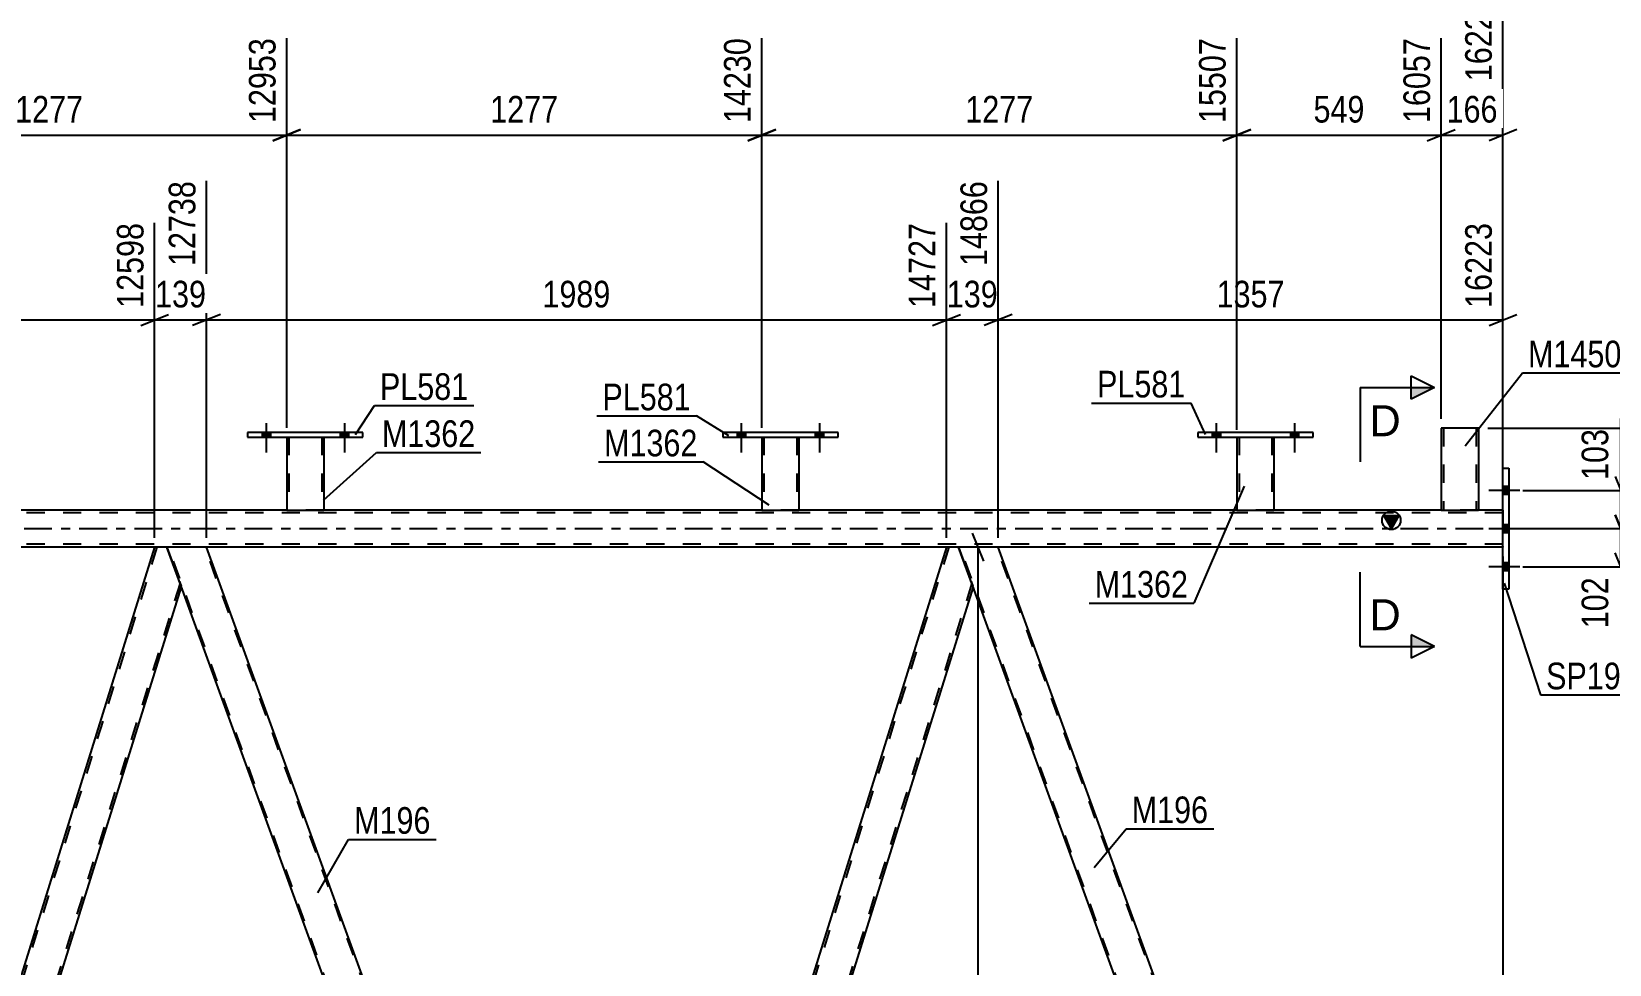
# Model space of a CAD drawing. Header units: millimetres. Extents: x -97 to 744, y -428 to 166.
# Drawn here: x 481.8 to 651.4, y -46.8 to 53.4 of the extents above; entities that cross this region are included whole.
import ezdxf

# ---------------------------------------------------------------- set-up
doc = ezdxf.new("R2010")
doc.units = ezdxf.units.MM
doc.linetypes.add('DXK_LINE_DOT2', pattern=[3.9198, 1.9599, -1.9599])
doc.linetypes.add('DXK_LINE_DOT3', pattern=[5.9187, 2.979, -0.9799, 0.9799, -0.9799])
doc.styles.add('Arial', font='ARIAL.TTF', dxfattribs={"height": 0.2})
doc.styles.add('Arial Narrow', font='ARIALN.TTF', dxfattribs={"height": 0.2})

# ---------------------------------------------------------------- blocks, each defined once
blk = doc.blocks.new('Part-814185529-3897 - 3717')
at = {"color": 2, "linetype": 'Continuous'}
for p, q in [((639.97, -6.5), (639.97, 6.5)), ((639.97, 6.5), (640.61, 6.5)), ((640.61, 6.5), (640.61, -6.5)), ((640.61, -6.5), (639.97, -6.5))]:
    blk.add_line(p, q, dxfattribs=at)
blk = doc.blocks.new('Part-814185529-3928 - 3717')
at = {"linetype": 'Continuous'}
blk.add_hatch(color=2, dxfattribs=at).paths.add_polyline_path([(627.97, 0), (627.17, 1.4), (628.77, 1.4)])
at = {"color": 2, "linetype": 'Continuous'}
for p, q in [((509.19, 2), (462.11, 2)), ((560.27, 2), (513.19, 2)), ((611.35, 2), (564.27, 2)), ((633.33, 2), (615.35, 2)), ((639.97, 2), (637.33, 2)), ((627.97, 0), (627.17, 1.4)), ((627.17, 1.4), (628.77, 1.4)), ((628.77, 1.4), (627.97, 0)), ((494.99, -2), (415.43, -2)), ((580.13, -2), (500.57, -2)), ((639.97, -2), (585.7, -2))]:
    blk.add_line(p, q, dxfattribs=at)
at = {"color": 7, "linetype": 'DXK_LINE_DOT2'}
for p, q in [((513.19, 2), (509.19, 2)), ((564.27, 2), (560.27, 2)), ((615.35, 2), (611.35, 2)), ((637.33, 2), (633.33, 2)), ((639.97, 2), (639.97, -2)), ((639.97, 1.68), (25.23, 1.68)), ((639.97, -1.68), (25.23, -1.68)), ((500.57, -2), (494.99, -2)), ((585.7, -2), (580.13, -2))]:
    blk.add_line(p, q, dxfattribs=at)
at = {"color": 7, "linetype": 'DXK_LINE_DOT3'}
blk.add_line((25.23, 0), (639.97, 0), dxfattribs=at)
at = {"color": 2, "linetype": 'Continuous'}
blk.add_circle((627.97, 0.9), 1, dxfattribs=at)
blk = doc.blocks.new('Part-814185529-3982 - 3717')
at = {"color": 2, "linetype": 'Continuous'}
for p, q in [((494.99, -2), (458.29, -119.75)), ((496.31, -2), (494.99, -2)), ((497.84, -6.2), (496.31, -2)), ((497.86, -6.25), (461.4, -123.22)), ((459.55, -123.22), (458.31, -119.8))]:
    blk.add_line(p, q, dxfattribs=at)
at = {"color": 7, "linetype": 'DXK_LINE_DOT2'}
for p, q in [((495.24, -2), (458.43, -120.12)), ((497.72, -5.88), (461.15, -123.22)), ((497.86, -6.25), (497.84, -6.2)), ((497.86, -6.25), (497.84, -6.2)), ((458.29, -119.75), (458.31, -119.8)), ((461.4, -123.22), (459.55, -123.22))]:
    blk.add_line(p, q, dxfattribs=at)
blk = doc.blocks.new('Part-814185529-3987 - 3717')
at = {"color": 2, "linetype": 'Continuous'}
for p, q in [((585.7, -2), (581.44, -2)), ((629.82, -123.22), (585.7, -2)), ((625.56, -123.22), (582.97, -6.2))]:
    blk.add_line(p, q, dxfattribs=at)
at = {"color": 7, "linetype": 'DXK_LINE_DOT2'}
for p, q in [((581.44, -2), (582.97, -6.2)), ((625.74, -123.22), (581.61, -2)), ((629.65, -123.22), (585.53, -2)), ((625.56, -123.22), (629.82, -123.22))]:
    blk.add_line(p, q, dxfattribs=at)
blk = doc.blocks.new('Part-814185529-3997 - 3717')
at = {"color": 7, "linetype": 'DXK_LINE_DOT2'}
for p, q in [((580.38, -2), (543.56, -120.12)), ((582.86, -5.88), (546.28, -123.22)), ((582.99, -6.25), (582.97, -6.2)), ((582.99, -6.25), (582.97, -6.2)), ((543.84, -118.4), (543.42, -119.75)), ((548.03, -118.4), (546.53, -123.22)), ((544.69, -123.22), (543.42, -119.75)), ((546.53, -123.22), (544.69, -123.22))]:
    blk.add_line(p, q, dxfattribs=at)
at = {"color": 2, "linetype": 'Continuous'}
for p, q in [((580.13, -2), (543.84, -118.4)), ((581.44, -2), (580.13, -2)), ((582.97, -6.2), (581.44, -2)), ((582.99, -6.25), (548.03, -118.4))]:
    blk.add_line(p, q, dxfattribs=at)
blk = doc.blocks.new('Part-814185529-4002 - 3717')
at = {"color": 2, "linetype": 'Continuous'}
for p, q in [((500.57, -2), (496.31, -2)), ((542.93, -118.4), (500.57, -2)), ((538.68, -118.4), (497.84, -6.2))]:
    blk.add_line(p, q, dxfattribs=at)
at = {"color": 7, "linetype": 'DXK_LINE_DOT2'}
for p, q in [((496.31, -2), (497.84, -6.2)), ((540.6, -123.22), (496.48, -2)), ((544.52, -123.22), (500.4, -2)), ((540.43, -123.22), (538.68, -118.4)), ((544.69, -123.22), (542.93, -118.4)), ((544.69, -123.22), (540.43, -123.22))]:
    blk.add_line(p, q, dxfattribs=at)
blk = doc.blocks.new('Bolt-814185529-4019 - 3717')
at = {"linetype": 'Continuous'}
for points in [[(639.97, 4.54), (639.97, 3.66), (640.61, 3.66), (640.61, 4.54)], [(639.97, 4.54), (639.97, 3.66), (640.61, 3.66), (640.61, 4.54)], [(639.97, 4.54), (639.97, 3.66), (640.61, 3.66), (640.61, 4.54)], [(639.97, 0.42), (639.97, -0.46), (640.61, -0.46), (640.61, 0.42)], [(639.97, 0.42), (639.97, -0.46), (640.61, -0.46), (640.61, 0.42)], [(639.97, -3.66), (639.97, -4.54), (640.61, -4.54), (640.61, -3.66)], [(639.97, -3.66), (639.97, -4.54), (640.61, -4.54), (640.61, -3.66)], [(639.97, -3.66), (639.97, -4.54), (640.61, -4.54), (640.61, -3.66)]]:
    blk.add_hatch(color=1, dxfattribs=at).paths.add_polyline_path(points)
at = {"color": 1, "linetype": 'Continuous'}
for p, q in [((641.77, 4.1), (638.45, 4.1)), ((641.77, 4.1), (638.45, 4.1)), ((641.77, 4.1), (638.45, 4.1)), ((640.61, 4.54), (639.97, 4.54)), ((640.61, 4.54), (639.97, 4.54)), ((640.61, 4.54), (639.97, 4.54)), ((640.61, 3.66), (639.97, 3.66)), ((640.61, 3.66), (639.97, 3.66)), ((640.61, 3.66), (639.97, 3.66)), ((640.61, 0.42), (639.97, 0.42)), ((640.61, 0.42), (639.97, 0.42)), ((641.77, -0.02), (638.45, -0.02)), ((641.77, -0.02), (638.45, -0.02)), ((640.61, -0.46), (639.97, -0.46)), ((640.61, -0.46), (639.97, -0.46)), ((641.77, -4.1), (638.45, -4.1)), ((641.77, -4.1), (638.45, -4.1)), ((641.77, -4.1), (638.45, -4.1)), ((640.61, -3.66), (639.97, -3.66)), ((640.61, -3.66), (639.97, -3.66)), ((640.61, -3.66), (639.97, -3.66)), ((640.61, -4.54), (639.97, -4.54)), ((640.61, -4.54), (639.97, -4.54)), ((640.61, -4.54), (639.97, -4.54))]:
    blk.add_line(p, q, dxfattribs=at)
blk = doc.blocks.new('Part-814185529-4060 - 3717')
at = {"color": 2, "linetype": 'Continuous'}
for p, q in [((633.33, 10.8), (633.33, 2)), ((637.33, 10.8), (633.33, 10.8)), ((637.33, 10.8), (637.33, 2)), ((633.33, 2), (637.33, 2))]:
    blk.add_line(p, q, dxfattribs=at)
at = {"color": 7, "linetype": 'DXK_LINE_DOT2'}
for p, q in [((633.57, 10.8), (633.57, 2)), ((637.02, 10.8), (637.03, 10.8)), ((637.03, 10.8), (637.07, 10.8)), ((637.07, 10.8), (637.09, 10.8)), ((637.09, 10.8), (637.09, 2)), ((637.07, 2), (637.03, 2)), ((637.07, 2), (637.03, 2)), ((637.09, 2), (637.07, 2)), ((637.07, 2), (637.09, 2))]:
    blk.add_line(p, q, dxfattribs=at)
blk = doc.blocks.new('Part-814185529-4065 - 3717')
at = {"color": 2, "linetype": 'Continuous'}
for p, q in [((607.15, 10.32), (607.15, 9.84)), ((619.55, 10.32), (607.15, 10.32)), ((619.55, 9.84), (619.55, 10.32)), ((607.15, 9.84), (619.55, 9.84))]:
    blk.add_line(p, q, dxfattribs=at)
blk = doc.blocks.new('Part-814185529-4090 - 3717')
at = {"color": 2, "linetype": 'Continuous'}
for p, q in [((509.19, 9.84), (509.19, 2)), ((513.19, 9.84), (513.19, 2)), ((509.19, 2), (513.19, 2))]:
    blk.add_line(p, q, dxfattribs=at)
at = {"color": 7, "linetype": 'DXK_LINE_DOT2'}
for p, q in [((509.19, 9.84), (513.19, 9.84)), ((509.19, 9.84), (509.19, 9.84)), ((509.19, 9.84), (509.19, 9.84)), ((509.43, 9.84), (509.43, 2)), ((512.95, 9.84), (512.95, 2)), ((513.19, 9.84), (513.19, 9.84)), ((513.19, 9.84), (513.19, 9.84)), ((512.89, 2), (512.93, 2)), ((512.89, 2), (512.93, 2)), ((512.93, 2), (512.95, 2)), ((512.93, 2), (512.95, 2))]:
    blk.add_line(p, q, dxfattribs=at)
blk = doc.blocks.new('Part-814185529-4095 - 3717')
at = {"color": 2, "linetype": 'Continuous'}
for p, q in [((504.99, 10.32), (504.99, 9.84)), ((517.39, 10.32), (504.99, 10.32)), ((517.39, 9.84), (517.39, 10.32)), ((504.99, 9.84), (517.39, 9.84))]:
    blk.add_line(p, q, dxfattribs=at)
blk = doc.blocks.new('Part-814185529-4100 - 3717')
at = {"color": 2, "linetype": 'Continuous'}
for p, q in [((560.27, 9.84), (560.27, 2)), ((564.27, 9.84), (564.27, 2)), ((560.27, 2), (564.27, 2))]:
    blk.add_line(p, q, dxfattribs=at)
at = {"color": 7, "linetype": 'DXK_LINE_DOT2'}
for p, q in [((560.27, 9.84), (564.27, 9.84)), ((560.27, 9.84), (560.27, 9.84)), ((560.27, 9.84), (560.27, 9.84)), ((560.51, 9.84), (560.51, 2)), ((564.03, 9.84), (564.03, 2)), ((564.27, 9.84), (564.27, 9.84)), ((564.27, 9.84), (564.27, 9.84)), ((563.97, 2), (564.01, 2)), ((563.97, 2), (564.01, 2)), ((564.01, 2), (564.03, 2)), ((564.01, 2), (564.03, 2))]:
    blk.add_line(p, q, dxfattribs=at)
blk = doc.blocks.new('Part-814185529-4105 - 3717')
at = {"color": 2, "linetype": 'Continuous'}
for p, q in [((556.07, 10.32), (556.07, 9.84)), ((568.47, 10.32), (556.07, 10.32)), ((568.47, 9.84), (568.47, 10.32)), ((556.07, 9.84), (568.47, 9.84))]:
    blk.add_line(p, q, dxfattribs=at)
blk = doc.blocks.new('Part-814185529-4110 - 3717')
at = {"color": 2, "linetype": 'Continuous'}
for p, q in [((611.35, 9.84), (611.35, 2)), ((615.35, 9.84), (615.35, 2)), ((611.35, 2), (615.35, 2))]:
    blk.add_line(p, q, dxfattribs=at)
at = {"color": 7, "linetype": 'DXK_LINE_DOT2'}
for p, q in [((611.35, 9.84), (615.35, 9.84)), ((611.35, 9.84), (611.35, 9.84)), ((611.35, 9.84), (611.35, 9.84)), ((611.59, 9.84), (611.59, 2)), ((615.11, 9.84), (615.11, 2)), ((615.35, 9.84), (615.35, 9.84)), ((615.35, 9.84), (615.35, 9.84)), ((615.06, 2), (615.09, 2)), ((615.06, 2), (615.09, 2)), ((615.09, 2), (615.11, 2)), ((615.09, 2), (615.11, 2))]:
    blk.add_line(p, q, dxfattribs=at)
blk = doc.blocks.new('Bolt-814185529-4173 - 3717')
at = {"linetype": 'Continuous'}
for points in [[(608.71, 9.84), (609.59, 9.84), (609.59, 10.32), (608.71, 10.32)], [(617.11, 9.84), (617.99, 9.84), (617.99, 10.32), (617.11, 10.32)]]:
    blk.add_hatch(color=1, dxfattribs=at).paths.add_polyline_path(points)
at = {"color": 1, "linetype": 'Continuous'}
for p, q in [((608.71, 10.32), (608.71, 9.84)), ((609.15, 11.32), (609.15, 8.2)), ((609.59, 10.32), (609.59, 9.84)), ((617.11, 10.32), (617.11, 9.84)), ((617.55, 11.32), (617.55, 8.2)), ((617.99, 10.32), (617.99, 9.84))]:
    blk.add_line(p, q, dxfattribs=at)
blk = doc.blocks.new('Bolt-814185529-4174 - 3717')
at = {"linetype": 'Continuous'}
for points in [[(608.71, 9.84), (609.59, 9.84), (609.59, 10.32), (608.71, 10.32)], [(617.11, 9.84), (617.99, 9.84), (617.99, 10.32), (617.11, 10.32)]]:
    blk.add_hatch(color=1, dxfattribs=at).paths.add_polyline_path(points)
at = {"color": 1, "linetype": 'Continuous'}
for p, q in [((608.71, 10.32), (608.71, 9.84)), ((609.15, 11.32), (609.15, 8.2)), ((609.59, 10.32), (609.59, 9.84)), ((617.11, 10.32), (617.11, 9.84)), ((617.55, 11.32), (617.55, 8.2)), ((617.99, 10.32), (617.99, 9.84))]:
    blk.add_line(p, q, dxfattribs=at)
blk = doc.blocks.new('Bolt-814185529-4179 - 3717')
at = {"linetype": 'Continuous'}
for points in [[(506.55, 9.84), (507.43, 9.84), (507.43, 10.32), (506.55, 10.32)], [(514.95, 9.84), (515.83, 9.84), (515.83, 10.32), (514.95, 10.32)]]:
    blk.add_hatch(color=1, dxfattribs=at).paths.add_polyline_path(points)
at = {"color": 1, "linetype": 'Continuous'}
for p, q in [((506.55, 10.32), (506.55, 9.84)), ((506.99, 11.32), (506.99, 8.2)), ((507.43, 10.32), (507.43, 9.84)), ((514.95, 10.32), (514.95, 9.84)), ((515.39, 11.32), (515.39, 8.2)), ((515.83, 10.32), (515.83, 9.84))]:
    blk.add_line(p, q, dxfattribs=at)
blk = doc.blocks.new('Bolt-814185529-4180 - 3717')
at = {"linetype": 'Continuous'}
for points in [[(506.55, 9.84), (507.43, 9.84), (507.43, 10.32), (506.55, 10.32)], [(514.95, 9.84), (515.83, 9.84), (515.83, 10.32), (514.95, 10.32)]]:
    blk.add_hatch(color=1, dxfattribs=at).paths.add_polyline_path(points)
at = {"color": 1, "linetype": 'Continuous'}
for p, q in [((506.55, 10.32), (506.55, 9.84)), ((506.99, 11.32), (506.99, 8.2)), ((507.43, 10.32), (507.43, 9.84)), ((514.95, 10.32), (514.95, 9.84)), ((515.39, 11.32), (515.39, 8.2)), ((515.83, 10.32), (515.83, 9.84))]:
    blk.add_line(p, q, dxfattribs=at)
blk = doc.blocks.new('Bolt-814185529-4181 - 3717')
at = {"linetype": 'Continuous'}
for points in [[(557.63, 9.84), (558.51, 9.84), (558.51, 10.32), (557.63, 10.32)], [(566.03, 9.84), (566.91, 9.84), (566.91, 10.32), (566.03, 10.32)]]:
    blk.add_hatch(color=1, dxfattribs=at).paths.add_polyline_path(points)
at = {"color": 1, "linetype": 'Continuous'}
for p, q in [((557.63, 10.32), (557.63, 9.84)), ((558.07, 11.32), (558.07, 8.2)), ((558.51, 10.32), (558.51, 9.84)), ((566.03, 10.32), (566.03, 9.84)), ((566.47, 11.32), (566.47, 8.2)), ((566.91, 10.32), (566.91, 9.84))]:
    blk.add_line(p, q, dxfattribs=at)
blk = doc.blocks.new('Bolt-814185529-4182 - 3717')
at = {"linetype": 'Continuous'}
for points in [[(557.63, 9.84), (558.51, 9.84), (558.51, 10.32), (557.63, 10.32)], [(566.03, 9.84), (566.91, 9.84), (566.91, 10.32), (566.03, 10.32)]]:
    blk.add_hatch(color=1, dxfattribs=at).paths.add_polyline_path(points)
at = {"color": 1, "linetype": 'Continuous'}
for p, q in [((557.63, 10.32), (557.63, 9.84)), ((558.07, 11.32), (558.07, 8.2)), ((558.51, 10.32), (558.51, 9.84)), ((566.03, 10.32), (566.03, 9.84)), ((566.47, 11.32), (566.47, 8.2)), ((566.91, 10.32), (566.91, 9.84))]:
    blk.add_line(p, q, dxfattribs=at)
blk = doc.blocks.new('StraightDimension-814185529-12300 - 3717')
at = {"color": 7, "linetype": 'Continuous'}
for p, q in [((509.19, 10.84), (509.19, 52.74)), ((560.27, 10.84), (560.27, 52.74)), ((510.69, 42.9), (507.69, 41.7)), ((558.77, 41.7), (561.77, 42.9)), ((509.19, 42.3), (560.27, 42.3))]:
    blk.add_line(p, q, dxfattribs=at)
at = {"color": 0, "linetype": 'Continuous'}
blk.add_wipeout([(559.67, 53.34), (555.47, 53.34), (555.47, 43), (559.67, 43)], dxfattribs=at)
at = {"color": 0}
blk.add_wipeout([(538.99, 43.05), (538.99, 47.25), (530.47, 47.25), (530.47, 43.05)], dxfattribs=at)
at = {"color": 3, "linetype": 'Continuous', "style": 'Arial Narrow'}
blk.add_text('14230', height=2.863, rotation=90.0002, dxfattribs=at).set_placement((559.07, 43.6))
at = {"color": 3, "style": 'Arial Narrow'}
blk.add_text('1277', height=2.863, dxfattribs=at).set_placement((531.07, 43.65))
blk = doc.blocks.new('StraightDimension-814185529-15353 - 3717')
at = {"color": 7, "linetype": 'Continuous'}
for p, q in [((652.04, 5.6), (653.24, 2.6)), ((642.12, 4.1), (655.04, 4.1)), ((652.64, 0), (652.64, 4.1)), ((642.12, 0), (655.04, 0)), ((653.24, -1.5), (652.04, 1.5))]:
    blk.add_line(p, q, dxfattribs=at)
at = {"color": 0}
blk.add_wipeout([(651.89, 11.31), (647.69, 11.31), (647.69, 4.63), (651.89, 4.63)], dxfattribs=at)
at = {"color": 7, "linetype": 'Continuous'}
blk.add_line((652.64, 4.1), (652.64, 11.83), dxfattribs=at)
blk.add_line((652.64, 4.1), (652.64, 11.83), dxfattribs=at)
at = {"color": 3, "style": 'Arial Narrow'}
blk.add_text('103', height=2.863, rotation=90.0002, dxfattribs=at).set_placement((651.29, 5.23))
blk = doc.blocks.new('StraightDimension-814185529-5109 - 3717')
at = {"color": 7, "linetype": 'Continuous'}
for p, q in [((685.96, 9.3), (684.76, 12.3)), ((638.33, 10.8), (687.76, 10.8)), ((685.36, -133.6), (685.36, 10.8)), ((684.76, -132.1), (685.96, -135.1)), ((552.17, -133.6), (687.76, -133.6))]:
    blk.add_line(p, q, dxfattribs=at)
at = {"color": 0}
blk.add_wipeout([(684.61, -57.15), (680.41, -57.15), (680.41, -65.66), (684.61, -65.66)], dxfattribs=at)
at = {"color": 3, "style": 'Arial Narrow'}
blk.add_text('3610', height=2.863, rotation=90.0002, dxfattribs=at).set_placement((684.01, -65.06))
blk = doc.blocks.new('StraightDimension-814185529-4499 - 3717')
at = {"color": 7, "linetype": 'Continuous'}
for p, q in [((641.61, 0), (681.39, 0)), ((679.59, -1.5), (678.39, 1.5)), ((678.99, -125.86), (678.99, 0)), ((678.39, -124.36), (679.59, -127.36)), ((663.23, -125.86), (681.39, -125.86))]:
    blk.add_line(p, q, dxfattribs=at)
at = {"color": 0}
blk.add_wipeout([(678.24, -58.67), (674.04, -58.67), (674.04, -67.19), (678.24, -67.19)], dxfattribs=at)
at = {"color": 3, "style": 'Arial Narrow'}
blk.add_text('3146', height=2.863, rotation=90.0002, dxfattribs=at).set_placement((677.64, -66.59))
blk = doc.blocks.new('StraightDimension-814185529-4827 - 3717')
at = {"color": 7, "linetype": 'Continuous'}
for p, q in [((585.7, -1), (585.7, 37.37)), ((580.13, -1), (580.13, 32.87)), ((578.63, 21.83), (581.63, 23.03)), ((580.13, 22.43), (585.7, 22.43)), ((587.2, 23.03), (584.2, 21.83))]:
    blk.add_line(p, q, dxfattribs=at)
at = {"color": 0}
blk.add_wipeout([(586.26, 23.18), (586.26, 27.38), (579.57, 27.38), (579.57, 23.18)], dxfattribs=at)
at = {"color": 3, "style": 'Arial Narrow'}
blk.add_text('139', height=2.863, dxfattribs=at).set_placement((580.17, 23.78))
at = {"color": 0, "linetype": 'Continuous'}
blk.add_wipeout([(585.1, 37.97), (580.9, 37.97), (580.9, 27.63), (585.1, 27.63)], dxfattribs=at)
at = {"color": 3, "linetype": 'Continuous', "style": 'Arial Narrow'}
blk.add_text('14866', height=2.863, rotation=90.0002, dxfattribs=at).set_placement((584.5, 28.23))
blk = doc.blocks.new('StraightDimension-814185529-4225 - 3717')
at = {"color": 7, "linetype": 'Continuous'}
for p, q in [((584.14, -3.5), (582.94, -0.5)), ((602.67, -2), (580.69, -2)), ((583.54, -123.22), (583.54, -2)), ((582.94, -121.72), (584.14, -124.72)), ((601.81, -123.22), (580.69, -123.22))]:
    blk.add_line(p, q, dxfattribs=at)
at = {"color": 0}
blk.add_wipeout([(582.79, -58.35), (578.59, -58.35), (578.59, -66.87), (582.79, -66.87)], dxfattribs=at)
at = {"color": 3, "style": 'Arial Narrow'}
blk.add_text('3030', height=2.863, rotation=90.0002, dxfattribs=at).set_placement((582.19, -66.27))
blk = doc.blocks.new('StraightDimension-814185529-4794 - 3717')
at = {"color": 7, "linetype": 'Continuous'}
for p, q in [((639.97, -3), (639.97, -72.81)), ((661.59, -122.22), (661.59, -67.56)), ((641.47, -69.81), (638.47, -71.01)), ((639.97, -70.41), (661.59, -70.41)), ((660.09, -71.01), (663.09, -69.81))]:
    blk.add_line(p, q, dxfattribs=at)
at = {"color": 0}
blk.add_wipeout([(655.04, -69.66), (655.04, -65.46), (646.52, -65.46), (646.52, -69.66)], dxfattribs=at)
at = {"color": 3, "style": 'Arial Narrow'}
blk.add_text('1431', height=2.863, dxfattribs=at).set_placement((647.12, -69.06))
blk = doc.blocks.new('StraightDimension-814185529-4815 - 3717')
at = {"color": 7, "linetype": 'Continuous'}
for p, q in [((585.7, -1), (585.7, 37.37)), ((639.97, 3), (639.97, 32.87)), ((587.2, 23.03), (584.2, 21.83)), ((585.7, 22.43), (639.97, 22.43)), ((638.47, 21.83), (641.47, 23.03))]:
    blk.add_line(p, q, dxfattribs=at)
at = {"color": 0, "linetype": 'Continuous'}
blk.add_wipeout([(639.37, 33.47), (635.17, 33.47), (635.17, 23.13), (639.37, 23.13)], dxfattribs=at)
at = {"color": 0}
blk.add_wipeout([(617.09, 23.18), (617.09, 27.38), (608.58, 27.38), (608.58, 23.18)], dxfattribs=at)
at = {"color": 3, "linetype": 'Continuous', "style": 'Arial Narrow'}
blk.add_text('16223', height=2.863, rotation=90.0002, dxfattribs=at).set_placement((638.77, 23.73))
at = {"color": 3, "style": 'Arial Narrow'}
blk.add_text('1357', height=2.863, dxfattribs=at).set_placement((609.18, 23.78))
blk = doc.blocks.new('StraightDimension-814185529-4847 - 3717')
at = {"color": 7, "linetype": 'Continuous'}
for p, q in [((500.57, -1), (500.57, 37.37)), ((580.13, -1), (580.13, 32.87)), ((502.07, 23.03), (499.07, 21.83)), ((500.57, 22.43), (580.13, 22.43)), ((578.63, 21.83), (581.63, 23.03))]:
    blk.add_line(p, q, dxfattribs=at)
at = {"color": 0, "linetype": 'Continuous'}
blk.add_wipeout([(579.53, 33.47), (575.33, 33.47), (575.33, 23.13), (579.53, 23.13)], dxfattribs=at)
at = {"color": 0}
blk.add_wipeout([(544.6, 23.18), (544.6, 27.38), (536.09, 27.38), (536.09, 23.18)], dxfattribs=at)
at = {"color": 3, "linetype": 'Continuous', "style": 'Arial Narrow'}
blk.add_text('14727', height=2.863, rotation=90.0002, dxfattribs=at).set_placement((578.93, 23.73))
at = {"color": 3, "style": 'Arial Narrow'}
blk.add_text('1989', height=2.863, dxfattribs=at).set_placement((536.69, 23.78))
blk = doc.blocks.new('StraightDimension-814185529-4866 - 3717')
at = {"color": 7, "linetype": 'Continuous'}
for p, q in [((500.57, -1), (500.57, 37.37)), ((494.99, -1), (494.99, 32.87)), ((493.49, 21.83), (496.49, 23.03)), ((494.99, 22.43), (500.57, 22.43)), ((502.07, 23.03), (499.07, 21.83))]:
    blk.add_line(p, q, dxfattribs=at)
at = {"color": 0}
blk.add_wipeout([(501.12, 23.18), (501.12, 27.38), (494.44, 27.38), (494.44, 23.18)], dxfattribs=at)
at = {"color": 3, "style": 'Arial Narrow'}
blk.add_text('139', height=2.863, dxfattribs=at).set_placement((495.04, 23.78))
at = {"color": 0, "linetype": 'Continuous'}
blk.add_wipeout([(499.97, 37.97), (495.77, 37.97), (495.77, 27.63), (499.97, 27.63)], dxfattribs=at)
at = {"color": 3, "linetype": 'Continuous', "style": 'Arial Narrow'}
blk.add_text('12738', height=2.863, rotation=90.0002, dxfattribs=at).set_placement((499.37, 28.23))
blk = doc.blocks.new('StraightDimension-814185529-4885 - 3717')
at = {"color": 7, "linetype": 'Continuous'}
for p, q in [((415.43, -1), (415.43, 37.37)), ((494.99, -1), (494.99, 32.87)), ((416.93, 23.03), (413.93, 21.83)), ((415.43, 22.43), (494.99, 22.43)), ((493.49, 21.83), (496.49, 23.03))]:
    blk.add_line(p, q, dxfattribs=at)
at = {"color": 0, "linetype": 'Continuous'}
blk.add_wipeout([(494.39, 33.47), (490.19, 33.47), (490.19, 23.13), (494.39, 23.13)], dxfattribs=at)
at = {"color": 0}
blk.add_wipeout([(459.47, 23.18), (459.47, 27.38), (450.96, 27.38), (450.96, 23.18)], dxfattribs=at)
at = {"color": 3, "linetype": 'Continuous', "style": 'Arial Narrow'}
blk.add_text('12598', height=2.863, rotation=90.0002, dxfattribs=at).set_placement((493.79, 23.73))
at = {"color": 3, "style": 'Arial Narrow'}
blk.add_text('1989', height=2.863, dxfattribs=at).set_placement((451.56, 23.78))
blk = doc.blocks.new('StraightDimension-814185529-12297 - 3717')
at = {"color": 7, "linetype": 'Continuous'}
for p, q in [((639.97, 3), (639.97, 57.24)), ((633.33, 11.8), (633.33, 52.74)), ((631.83, 41.7), (634.83, 42.9)), ((641.47, 42.9), (638.47, 41.7)), ((633.33, 42.3), (639.97, 42.3))]:
    blk.add_line(p, q, dxfattribs=at)
at = {"color": 0}
blk.add_wipeout([(639.99, 43.05), (639.99, 47.25), (633.31, 47.25), (633.31, 43.05)], dxfattribs=at)
at = {"color": 3, "style": 'Arial Narrow'}
blk.add_text('166', height=2.863, dxfattribs=at).set_placement((633.91, 43.65))
at = {"color": 0, "linetype": 'Continuous'}
blk.add_wipeout([(639.37, 57.84), (635.17, 57.84), (635.17, 47.5), (639.37, 47.5)], dxfattribs=at)
at = {"color": 3, "linetype": 'Continuous', "style": 'Arial Narrow'}
blk.add_text('16223', height=2.863, rotation=90.0002, dxfattribs=at).set_placement((638.77, 48.1))
blk = doc.blocks.new('StraightDimension-814185529-12298 - 3717')
at = {"color": 7, "linetype": 'Continuous'}
for p, q in [((611.35, 10.61), (611.35, 52.74)), ((633.33, 11.8), (633.33, 52.74)), ((612.85, 42.9), (609.85, 41.7)), ((631.83, 41.7), (634.83, 42.9)), ((611.35, 42.3), (633.33, 42.3))]:
    blk.add_line(p, q, dxfattribs=at)
at = {"color": 0, "linetype": 'Continuous'}
blk.add_wipeout([(632.73, 53.34), (628.53, 53.34), (628.53, 43), (632.73, 43)], dxfattribs=at)
at = {"color": 0}
blk.add_wipeout([(625.68, 43.05), (625.68, 47.25), (619, 47.25), (619, 43.05)], dxfattribs=at)
at = {"color": 3, "linetype": 'Continuous', "style": 'Arial Narrow'}
blk.add_text('16057', height=2.863, rotation=90.0002, dxfattribs=at).set_placement((632.13, 43.6))
at = {"color": 3, "style": 'Arial Narrow'}
blk.add_text('549', height=2.863, dxfattribs=at).set_placement((619.6, 43.65))
blk = doc.blocks.new('StraightDimension-814185529-12299 - 3717')
at = {"color": 7, "linetype": 'Continuous'}
for p, q in [((560.27, 10.84), (560.27, 52.74)), ((611.35, 10.61), (611.35, 52.74)), ((561.77, 42.9), (558.77, 41.7)), ((609.85, 41.7), (612.85, 42.9)), ((560.27, 42.3), (611.35, 42.3))]:
    blk.add_line(p, q, dxfattribs=at)
at = {"color": 0, "linetype": 'Continuous'}
blk.add_wipeout([(610.75, 53.34), (606.55, 53.34), (606.55, 43), (610.75, 43)], dxfattribs=at)
at = {"color": 0}
blk.add_wipeout([(590.07, 43.05), (590.07, 47.25), (581.56, 47.25), (581.56, 43.05)], dxfattribs=at)
at = {"color": 3, "linetype": 'Continuous', "style": 'Arial Narrow'}
blk.add_text('15507', height=2.863, rotation=90.0002, dxfattribs=at).set_placement((610.15, 43.6))
at = {"color": 3, "style": 'Arial Narrow'}
blk.add_text('1277', height=2.863, dxfattribs=at).set_placement((582.16, 43.65))
blk = doc.blocks.new('StraightDimension-814185529-12301 - 3717')
at = {"color": 7, "linetype": 'Continuous'}
for p, q in [((458.11, 10.84), (458.11, 52.74)), ((509.19, 10.84), (509.19, 52.74)), ((459.61, 42.9), (456.61, 41.7)), ((507.69, 41.7), (510.69, 42.9)), ((458.11, 42.3), (509.19, 42.3))]:
    blk.add_line(p, q, dxfattribs=at)
at = {"color": 0, "linetype": 'Continuous'}
blk.add_wipeout([(508.59, 53.34), (504.39, 53.34), (504.39, 43), (508.59, 43)], dxfattribs=at)
at = {"color": 0}
blk.add_wipeout([(487.91, 43.05), (487.91, 47.25), (479.39, 47.25), (479.39, 43.05)], dxfattribs=at)
at = {"color": 3, "linetype": 'Continuous', "style": 'Arial Narrow'}
blk.add_text('12953', height=2.863, rotation=90.0002, dxfattribs=at).set_placement((507.99, 43.6))
at = {"color": 3, "style": 'Arial Narrow'}
blk.add_text('1277', height=2.863, dxfattribs=at).set_placement((479.99, 43.65))
blk = doc.blocks.new('StraightDimension-814185529-15354 - 3717')
at = {"color": 7, "linetype": 'Continuous'}
for p, q in [((642.12, 0), (655.04, 0)), ((652.04, 1.5), (653.24, -1.5)), ((652.64, -4.1), (652.64, 0)), ((653.24, -5.6), (652.04, -2.6)), ((642.12, -4.1), (655.04, -4.1))]:
    blk.add_line(p, q, dxfattribs=at)
at = {"color": 0}
blk.add_wipeout([(651.89, -4.62), (647.69, -4.62), (647.69, -11.31), (651.89, -11.31)], dxfattribs=at)
at = {"color": 7, "linetype": 'Continuous'}
blk.add_line((652.64, -4.1), (652.64, -11.83), dxfattribs=at)
blk.add_line((652.64, -4.1), (652.64, -11.83), dxfattribs=at)
at = {"color": 3, "style": 'Arial Narrow'}
blk.add_text('102', height=2.863, rotation=90.0002, dxfattribs=at).set_placement((651.29, -10.71))
blk = doc.blocks.new('Mark-814185529-4101 - 3717')
at = {"color": 0}
blk.add_wipeout([(552.64, 12.72), (552.64, 15.72), (543.14, 15.72), (543.14, 12.72)], dxfattribs=at)
blk.add_wipeout([(552.64, 12.72), (552.64, 15.72), (543.14, 15.72), (543.14, 12.72)], dxfattribs=at)
at = {"color": 30, "linetype": 'Continuous'}
for p in [(542.54, 12.12), (556.74, 9.98)]:
    blk.add_line(p, (553.24, 12.12), dxfattribs=at)
at = {"color": 3, "style": 'Arial Narrow'}
blk.add_text('PL581', height=2.863, dxfattribs=at).set_placement((543.14, 12.72))
blk = doc.blocks.new('Mark-814185529-3893 - 3717')
at = {"color": 0}
blk.add_wipeout([(652.65, -17.27), (652.65, -14.27), (644.61, -14.27), (644.61, -17.27)], dxfattribs=at)
blk.add_wipeout([(652.65, -17.27), (652.65, -14.27), (644.61, -14.27), (644.61, -17.27)], dxfattribs=at)
at = {"color": 30, "linetype": 'Continuous'}
for p, q in [((640.1, -5.86), (644.01, -17.87)), ((644.01, -17.87), (653.25, -17.87))]:
    blk.add_line(p, q, dxfattribs=at)
at = {"color": 3, "style": 'Arial Narrow'}
blk.add_text('SP19', height=2.863, dxfattribs=at).set_placement((644.61, -17.27))
blk = doc.blocks.new('Mark-814185529-3983 - 3717')
at = {"color": 0}
blk.add_wipeout([(608.27, -31.66), (608.27, -28.66), (600.05, -28.66), (600.05, -31.66)], dxfattribs=at)
blk.add_wipeout([(608.27, -31.66), (608.27, -28.66), (600.05, -28.66), (600.05, -31.66)], dxfattribs=at)
at = {"color": 30, "linetype": 'Continuous'}
for p, q in [((596, -36.44), (599.45, -32.26)), ((599.45, -32.26), (608.87, -32.26))]:
    blk.add_line(p, q, dxfattribs=at)
at = {"color": 3, "style": 'Arial Narrow'}
blk.add_text('M196', height=2.863, dxfattribs=at).set_placement((600.05, -31.66))
blk = doc.blocks.new('Mark-814185529-3998 - 3717')
at = {"color": 0}
blk.add_wipeout([(524.66, -32.8), (524.66, -29.8), (516.44, -29.8), (516.44, -32.8)], dxfattribs=at)
blk.add_wipeout([(524.66, -32.8), (524.66, -29.8), (516.44, -29.8), (516.44, -32.8)], dxfattribs=at)
at = {"color": 30, "linetype": 'Continuous'}
for p, q in [((512.54, -39.15), (515.84, -33.4)), ((515.84, -33.4), (525.26, -33.4))]:
    blk.add_line(p, q, dxfattribs=at)
at = {"color": 3, "style": 'Arial Narrow'}
blk.add_text('M196', height=2.863, dxfattribs=at).set_placement((516.44, -32.8))
blk = doc.blocks.new('Mark-814185529-4056 - 3717')
at = {"color": 0}
blk.add_wipeout([(652.72, 17.34), (652.72, 20.34), (642.67, 20.34), (642.67, 17.34)], dxfattribs=at)
blk.add_wipeout([(652.72, 17.34), (652.72, 20.34), (642.67, 20.34), (642.67, 17.34)], dxfattribs=at)
at = {"color": 30, "linetype": 'Continuous'}
for p, q in [((635.91, 8.89), (642.07, 16.74)), ((642.07, 16.74), (653.32, 16.74))]:
    blk.add_line(p, q, dxfattribs=at)
at = {"color": 3, "style": 'Arial Narrow'}
blk.add_text('M1450', height=2.863, dxfattribs=at).set_placement((642.67, 17.34))
blk = doc.blocks.new('Mark-814185529-4061 - 3717')
at = {"color": 0}
blk.add_wipeout([(605.84, 14.1), (605.84, 17.1), (596.33, 17.1), (596.33, 14.1)], dxfattribs=at)
blk.add_wipeout([(605.84, 14.1), (605.84, 17.1), (596.33, 17.1), (596.33, 14.1)], dxfattribs=at)
at = {"color": 30, "linetype": 'Continuous'}
for p in [(595.73, 13.5), (607.98, 10.12)]:
    blk.add_line(p, (606.44, 13.5), dxfattribs=at)
at = {"color": 3, "style": 'Arial Narrow'}
blk.add_text('PL581', height=2.863, dxfattribs=at).set_placement((596.33, 14.1))
blk = doc.blocks.new('Mark-814185529-4086 - 3717')
at = {"color": 0}
blk.add_wipeout([(529.48, 8.78), (529.48, 11.78), (519.43, 11.78), (519.43, 8.78)], dxfattribs=at)
blk.add_wipeout([(529.48, 8.78), (529.48, 11.78), (519.43, 11.78), (519.43, 8.78)], dxfattribs=at)
at = {"color": 30, "linetype": 'Continuous'}
for p, q in [((513.13, 3.05), (518.83, 8.18)), ((518.83, 8.18), (530.08, 8.18))]:
    blk.add_line(p, q, dxfattribs=at)
at = {"color": 3, "style": 'Arial Narrow'}
blk.add_text('M1362', height=2.863, dxfattribs=at).set_placement((519.43, 8.78))
blk = doc.blocks.new('Mark-814185529-4091 - 3717')
at = {"color": 0}
blk.add_wipeout([(528.72, 13.84), (528.72, 16.84), (519.22, 16.84), (519.22, 13.84)], dxfattribs=at)
blk.add_wipeout([(528.72, 13.84), (528.72, 16.84), (519.22, 16.84), (519.22, 13.84)], dxfattribs=at)
at = {"color": 30, "linetype": 'Continuous'}
for p, q in [((516.6, 10.11), (518.62, 13.24)), ((518.62, 13.24), (529.32, 13.24))]:
    blk.add_line(p, q, dxfattribs=at)
at = {"color": 3, "style": 'Arial Narrow'}
blk.add_text('PL581', height=2.863, dxfattribs=at).set_placement((519.22, 13.84))
blk = doc.blocks.new('Mark-814185529-4096 - 3717')
at = {"color": 0}
blk.add_wipeout([(553.37, 7.77), (553.37, 10.77), (543.32, 10.77), (543.32, 7.77)], dxfattribs=at)
blk.add_wipeout([(553.37, 7.77), (553.37, 10.77), (543.32, 10.77), (543.32, 7.77)], dxfattribs=at)
at = {"color": 30, "linetype": 'Continuous'}
for p in [(542.72, 7.17), (561.08, 2.52)]:
    blk.add_line(p, (553.97, 7.17), dxfattribs=at)
at = {"color": 3, "style": 'Arial Narrow'}
blk.add_text('M1362', height=2.863, dxfattribs=at).set_placement((543.32, 7.77))
blk = doc.blocks.new('Mark-814185529-4106 - 3717')
at = {"color": 0}
blk.add_wipeout([(606.12, -7.41), (606.12, -4.41), (596.07, -4.41), (596.07, -7.41)], dxfattribs=at)
blk.add_wipeout([(606.12, -7.41), (606.12, -4.41), (596.07, -4.41), (596.07, -7.41)], dxfattribs=at)
at = {"color": 30, "linetype": 'Continuous'}
for p in [(612.14, 4.57), (595.47, -8.01)]:
    blk.add_line(p, (606.72, -8.01), dxfattribs=at)
at = {"color": 3, "style": 'Arial Narrow'}
blk.add_text('M1362', height=2.863, dxfattribs=at).set_placement((596.07, -7.41))
blk = doc.blocks.new('SectionMark-814185529-5365 - 3717')
at = {"linetype": 'Continuous'}
for points in [[(630.11, 13.93), (630.11, 15.18), (632.61, 15.18)], [(630.11, -12.68), (630.11, -11.43), (632.61, -12.68)]]:
    blk.add_hatch(color=6, dxfattribs=at).paths.add_polyline_path(points)
at = {"color": 6, "linetype": 'Continuous'}
for p, q in [((630.11, 13.93), (630.11, 16.43)), ((630.11, 16.43), (632.61, 15.18)), ((624.61, 15.18), (624.61, 7.18)), ((624.61, 15.18), (632.61, 15.18)), ((632.61, 15.18), (630.11, 13.93)), ((624.61, -12.68), (624.61, -4.68)), ((632.61, -12.68), (630.11, -11.43)), ((630.11, -11.43), (630.11, -13.93)), ((624.61, -12.68), (632.61, -12.68)), ((632.61, -12.68), (630.11, -13.93))]:
    blk.add_line(p, q, dxfattribs=at)
at = {"color": 0, "linetype": 'Continuous'}
for points in [[(628.98, 9.93), (628.98, 13.43), (625.61, 13.43), (625.61, 9.93)], [(628.98, -10.93), (628.98, -7.43), (625.61, -7.43), (625.61, -10.93)]]:
    blk.add_wipeout(points, dxfattribs=at)
at = {"color": 3, "linetype": 'Continuous', "style": 'Arial'}
for p in [(625.61, 9.93), (625.61, -10.93)]:
    blk.add_text('D', height=3.34, dxfattribs=at).set_placement(p)

msp = doc.modelspace()

# ---------------------------------------------------------------- block references
for name in ['Part-814185529-4095 - 3717', 'Bolt-814185529-4179 - 3717', 'Bolt-814185529-4180 - 3717', 'Part-814185529-4105 - 3717', 'Bolt-814185529-4181 - 3717', 'Bolt-814185529-4182 - 3717', 'Part-814185529-4065 - 3717', 'Bolt-814185529-4173 - 3717', 'Bolt-814185529-4174 - 3717', 'Part-814185529-4060 - 3717', 'Part-814185529-4090 - 3717', 'Part-814185529-4100 - 3717', 'Part-814185529-4110 - 3717', 'Part-814185529-3897 - 3717', 'Bolt-814185529-4019 - 3717', 'Part-814185529-3928 - 3717', 'Part-814185529-3982 - 3717', 'Part-814185529-4002 - 3717', 'Part-814185529-3997 - 3717', 'Part-814185529-3987 - 3717']:
    msp.add_blockref(name, (0, 0))

# ---------------------------------------------------------------- next in the draw order: block references
for name in ['StraightDimension-814185529-12300 - 3717', 'StraightDimension-814185529-15353 - 3717', 'Mark-814185529-3998 - 3717']:
    msp.add_blockref(name, (0, 0))

# ---------------------------------------------------------------- next in the draw order: block references
msp.add_blockref('StraightDimension-814185529-5109 - 3717', (0, 0))

# ---------------------------------------------------------------- next in the draw order: block references
for name in ['StraightDimension-814185529-4827 - 3717', 'StraightDimension-814185529-4499 - 3717']:
    msp.add_blockref(name, (0, 0))

# ---------------------------------------------------------------- next in the draw order: block references
for name in ['StraightDimension-814185529-4225 - 3717', 'StraightDimension-814185529-4794 - 3717']:
    msp.add_blockref(name, (0, 0))

# ---------------------------------------------------------------- next in the draw order: block references
for name in ['StraightDimension-814185529-4847 - 3717', 'StraightDimension-814185529-4815 - 3717', 'Mark-814185529-3983 - 3717']:
    msp.add_blockref(name, (0, 0))

# ---------------------------------------------------------------- next in the draw order: block references
for name in ['StraightDimension-814185529-12297 - 3717', 'StraightDimension-814185529-4866 - 3717', 'Mark-814185529-4101 - 3717', 'Mark-814185529-4086 - 3717', 'Mark-814185529-4106 - 3717', 'StraightDimension-814185529-15354 - 3717']:
    msp.add_blockref(name, (0, 0))

# ---------------------------------------------------------------- next in the draw order: block references
for name in ['StraightDimension-814185529-12298 - 3717', 'StraightDimension-814185529-4885 - 3717', 'Mark-814185529-4056 - 3717', 'Mark-814185529-4091 - 3717', 'Mark-814185529-3893 - 3717']:
    msp.add_blockref(name, (0, 0))

# ---------------------------------------------------------------- next in the draw order: block references
for name in ['StraightDimension-814185529-12301 - 3717', 'StraightDimension-814185529-12299 - 3717', 'SectionMark-814185529-5365 - 3717']:
    msp.add_blockref(name, (0, 0))

# ---------------------------------------------------------------- next in the draw order: block references
for name in ['Mark-814185529-4061 - 3717', 'Mark-814185529-4096 - 3717']:
    msp.add_blockref(name, (0, 0))

doc.saveas('drawing.dxf')
